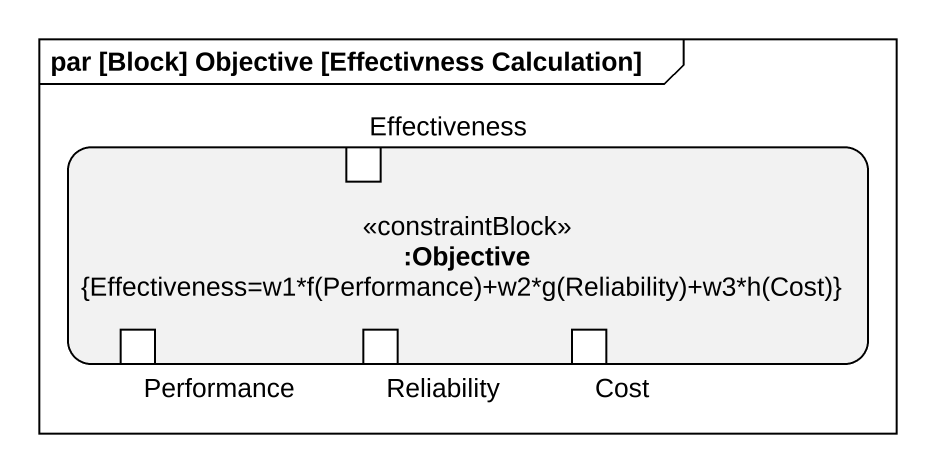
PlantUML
@startuml
mainframe par [Block] Objective [Effectivness Calculation]
rectangle ":Objective\n{Effectiveness=w1*f(Performance)+w2*g(Reliability)+w3*h(Cost)}" as Objective <<constraintBlock>> {
  port Effectiveness
  port Performance
  port Reliability
  port Cost
}
@enduml
